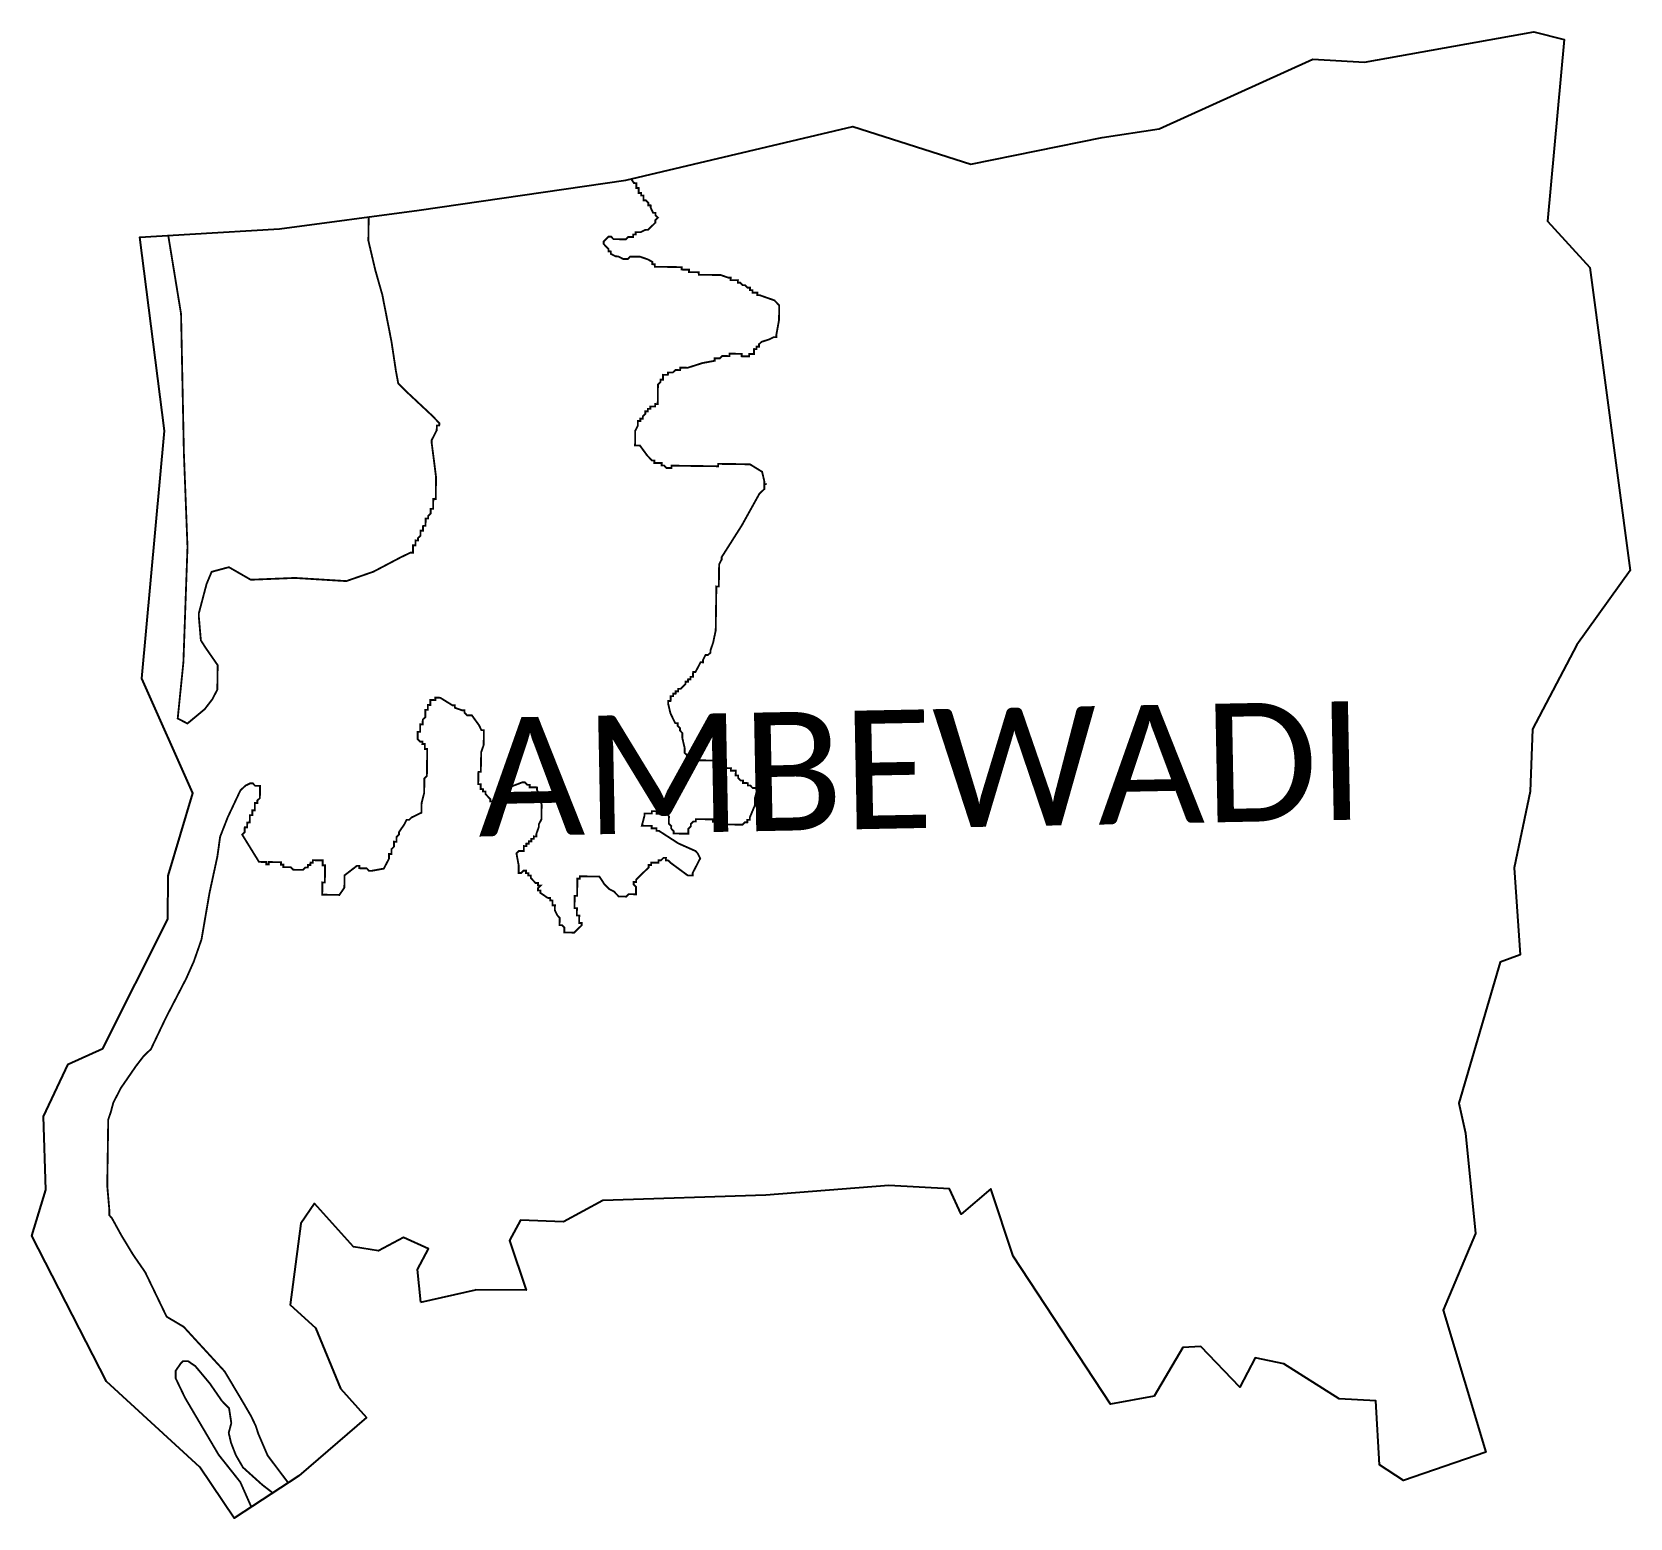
# Model space of a CAD drawing. Header units: metres. Extents: x 260774 to 263356, y 2215208 to 2217608.
import ezdxf

# ---------------------------------------------------------------- set-up
doc = ezdxf.new("R2010")
doc.units = ezdxf.units.M
for name, color, linetype in [('HAZARDS LINE', 1, 'Continuous'), ('village', 3, 'Continuous'), ('VILLAGE NAME', 250, 'Continuous')]:
    doc.layers.add(name, color=color, linetype=linetype)
doc.styles.get("Standard").update_dxf_attribs({"font": 'simplex.shx'})

msp = doc.modelspace()

# ---------------------------------------------------------------- linework, layer by layer
at = {"color": 3, "flags": 128}
msp.add_lwpolyline([(261402.5, 2215557), (261490.5, 2215577)], dxfattribs=at)
at = {"layer": 'HAZARDS LINE', "lineweight": 18, "const_width": 2.97}
for points in [[(261188.2, 2215265.2), (261182, 2215273.3), (261154.8, 2215309.4), (261139.5, 2215345.2), (261135.7, 2215357.2), (261128, 2215373.1), (261116.4, 2215393.1), (261085.5, 2215445), (261019.2, 2215517.2), (260991.7, 2215533.5), (260980.2, 2215557.4), (260964.8, 2215589.3), (260957.1, 2215605.3), (260937.7, 2215633.3), (260918.4, 2215665.2), (260903, 2215693.2), (260899.1, 2215697.2), (260899.2, 2215705.1), (260895.8, 2215744.8), (260896, 2215760.6), (260896.5, 2215792.3), (260897.1, 2215835.8), (260897.3, 2215847.7), (260897.3, 2215851.7), (260901.4, 2215863.5), (260905.6, 2215879.3), (260913.8, 2215895), (260917.8, 2215902.8), (260942.1, 2215938.1), (260954.2, 2215953.8), (260962.2, 2215961.6), (260966.3, 2215965.5), (260990.7, 2216016.6), (261023.3, 2216079.5), (261035.6, 2216107.1), (261048, 2216142.6), (261060.9, 2216217.6), (261073.7, 2216276.8), (261078.1, 2216308.5), (261090.4, 2216340), (261110.8, 2216383.2), (261118.9, 2216391), (261126.8, 2216394.9), (261130.8, 2216394.8), (261134.7, 2216390.8), (261138.7, 2216390.8), (261142.6, 2216390.7), (261142.5, 2216382.8), (261142.4, 2216378.8), (261142.4, 2216374.9), (261142.3, 2216370.9), (261138.3, 2216367), (261138.3, 2216363), (261134.3, 2216363.1), (261134.2, 2216355.2), (261134.1, 2216351.2), (261130.2, 2216351.3), (261130.1, 2216347.3), (261130.1, 2216343.4), (261126.1, 2216343.4), (261126, 2216339.4), (261126, 2216335.5), (261125.9, 2216331.5), (261122, 2216331.6), (261121.9, 2216327.6), (261121.9, 2216323.7), (261117.9, 2216323.7), (261117.8, 2216319.8), (261117.8, 2216315.8), (261113.8, 2216311.9), (261140.9, 2216268), (261148.8, 2216267.8), (261152.7, 2216267.8), (261152.7, 2216263.8), (261156.6, 2216263.8), (261156.7, 2216267.7), (261160.7, 2216267.7), (261164.6, 2216267.6), (261168.6, 2216267.6), (261172.5, 2216267.5), (261176.5, 2216267.4), (261176.4, 2216263.5), (261180.4, 2216263.4), (261180.3, 2216259.5), (261184.3, 2216259.4), (261188.3, 2216259.4), (261192.2, 2216259.3), (261196.1, 2216255.3), (261200.1, 2216255.2), (261204, 2216255.2), (261208, 2216255.1), (261211.9, 2216255.1), (261216, 2216259), (261219.9, 2216258.9), (261220, 2216262.9), (261223.9, 2216262.8), (261224, 2216266.8), (261228, 2216266.7), (261228, 2216270.7), (261232, 2216270.6), (261235.9, 2216270.5), (261239.9, 2216270.5), (261243.8, 2216270.4), (261243.8, 2216266.5), (261243.7, 2216262.5), (261247.7, 2216262.5), (261247.6, 2216258.5), (261247.6, 2216254.5), (261247.5, 2216250.6), (261247.5, 2216246.6), (261247.4, 2216242.7), (261247.3, 2216238.7), (261247.3, 2216234.7), (261243.3, 2216234.8), (261243.3, 2216230.8), (261243.1, 2216219), (261243, 2216215), (261247, 2216214.9), (261251, 2216214.9), (261254.9, 2216214.8), (261258.9, 2216214.8), (261262.8, 2216214.7), (261266.8, 2216214.7), (261270.8, 2216214.6), (261278.8, 2216226.4), (261278.9, 2216230.3), (261279, 2216234.3), (261279, 2216238.2), (261279.1, 2216242.2), (261279.1, 2216246.2), (261299.2, 2216261.7), (261303.1, 2216261.7), (261303.1, 2216257.7), (261307, 2216257.6), (261314.9, 2216257.5), (261318.8, 2216253.5), (261322.8, 2216253.5), (261342.6, 2216257.1), (261350.8, 2216272.9), (261350.8, 2216276.8), (261350.9, 2216280.8), (261354.9, 2216280.7), (261354.9, 2216284.7), (261355, 2216288.6), (261359, 2216292.5), (261359, 2216296.5), (261359.1, 2216300.5), (261363.1, 2216300.4), (261363.1, 2216304.4), (261363.2, 2216308.3), (261367.2, 2216312.2), (261367.2, 2216316.2), (261375.3, 2216328), (261379.4, 2216335.8), (261383.4, 2216335.8), (261387.4, 2216339.7), (261403.3, 2216347.4), (261403.4, 2216351.3), (261403.4, 2216355.3), (261403.5, 2216359.2), (261403.6, 2216363.2), (261407.7, 2216379), (261408, 2216394.8), (261408, 2216398.8), (261408.1, 2216402.7), (261412.1, 2216406.6), (261412.2, 2216410.6), (261412.2, 2216414.6), (261412.3, 2216418.5), (261412.3, 2216422.5), (261412.4, 2216426.4), (261412.4, 2216430.4), (261412.5, 2216434.3), (261412.6, 2216438.3), (261412.6, 2216442.3), (261412.7, 2216446.2), (261412.7, 2216450.2), (261408.8, 2216450.2), (261408.8, 2216454.2), (261408.9, 2216458.2), (261404.9, 2216458.2), (261405, 2216462.2), (261401, 2216462.2), (261397.1, 2216466.3), (261397.2, 2216470.2), (261397.2, 2216474.2), (261397.3, 2216478.1), (261401.2, 2216478.1), (261401.3, 2216482), (261401.4, 2216486), (261401.4, 2216490), (261405.4, 2216489.9), (261405.4, 2216493.9), (261405.5, 2216497.8), (261409.5, 2216501.7), (261409.6, 2216505.7), (261409.6, 2216509.6), (261409.7, 2216513.6), (261413.6, 2216513.5), (261413.7, 2216517.5), (261413.7, 2216521.5), (261417.7, 2216521.4), (261417.8, 2216525.4), (261417.8, 2216529.3), (261421.8, 2216529.3), (261425.7, 2216529.2), (261425.8, 2216533.2), (261429.8, 2216533.1), (261433.7, 2216533), (261453.3, 2216520.9), (261457.3, 2216520.8), (261457.2, 2216516.9), (261469.1, 2216512.7), (261473, 2216512.7), (261473, 2216508.7), (261476.9, 2216504.7), (261480.8, 2216504.7), (261484.8, 2216504.6), (261496.4, 2216488.6), (261500.3, 2216480.6), (261504.2, 2216480.6), (261504.2, 2216476.6), (261504.1, 2216472.6), (261504.1, 2216468.7), (261504, 2216464.7), (261503.9, 2216456.8), (261499.8, 2216445), (261499.7, 2216441), (261499.7, 2216437.1), (261499.6, 2216433.1), (261499.5, 2216429.1), (261499.5, 2216425.2), (261499.4, 2216421.2), (261499.4, 2216417.3), (261499.3, 2216413.3), (261495.4, 2216413.4), (261495.3, 2216409.4), (261495.2, 2216405.4), (261495.2, 2216401.5), (261495.1, 2216397.5), (261495.1, 2216393.6), (261499, 2216393.5), (261499, 2216389.5), (261498.9, 2216385.6), (261502.9, 2216385.5), (261502.8, 2216381.6), (261506.8, 2216381.5), (261506.7, 2216377.6), (261510.6, 2216373.5), (261514.5, 2216369.5), (261514.5, 2216365.6), (261518.4, 2216365.5), (261518.4, 2216361.5), (261522.3, 2216361.5), (261526.3, 2216361.4), (261530.2, 2216361.4), (261534.2, 2216361.3), (261534.3, 2216365.3), (261538.2, 2216365.2), (261538.3, 2216369.2), (261542.2, 2216369.1), (261542.3, 2216373.1), (261542.3, 2216377), (261542.4, 2216381), (261542.5, 2216385), (261546.4, 2216384.9), (261546.5, 2216388.9), (261566.4, 2216396.5), (261570.3, 2216396.4), (261574.2, 2216392.4), (261578.2, 2216392.4), (261578.1, 2216388.4), (261582.1, 2216388.4), (261586.1, 2216388.3), (261590, 2216388.2), (261590, 2216384.3), (261593.8, 2216376.3), (261597.5, 2216360.4), (261597.4, 2216352.5), (261597.3, 2216340.6), (261597.2, 2216336.7), (261593.1, 2216328.8), (261593.1, 2216324.8), (261588.9, 2216313), (261588.9, 2216309), (261584.9, 2216309.1), (261584.9, 2216305.1), (261580.9, 2216305.2), (261580.9, 2216301.2), (261576.9, 2216301.3), (261576.8, 2216297.3), (261572.9, 2216297.4), (261572.8, 2216293.4), (261568.9, 2216293.5), (261568.8, 2216289.5), (261568.8, 2216285.6), (261564.8, 2216285.6), (261560.8, 2216285.7), (261556.8, 2216281.8), (261560.5, 2216261.9), (261560.4, 2216258), (261560.4, 2216254), (261560.3, 2216250.1), (261564.3, 2216250), (261568.3, 2216253.9), (261572.3, 2216253.8), (261572.2, 2216249.9), (261576.2, 2216249.8), (261576.1, 2216245.9), (261580.1, 2216245.8), (261580, 2216241.9), (261587.8, 2216233.8), (261591.8, 2216233.8), (261591.7, 2216229.8), (261595.7, 2216229.7), (261591.7, 2216225.8), (261591.6, 2216221.9), (261595.6, 2216221.8), (261595.5, 2216217.9), (261607.3, 2216209.8), (261611.2, 2216209.7), (261611.2, 2216205.8), (261615.1, 2216205.7), (261615.1, 2216201.7), (261615, 2216197.8), (261619, 2216197.7), (261618.9, 2216193.8), (261618.9, 2216189.8), (261622.7, 2216181.8), (261626.6, 2216177.8), (261626.5, 2216173.9), (261626.5, 2216169.9), (261626.4, 2216165.9), (261630.4, 2216165.9), (261634.3, 2216161.9), (261634.2, 2216157.9), (261634.2, 2216153.9), (261638.1, 2216153.9), (261642.1, 2216153.8), (261646.1, 2216153.8), (261650, 2216153.7), (261662.1, 2216165.4), (261662.1, 2216169.4), (261658.2, 2216169.4), (261658.2, 2216173.4), (261658.3, 2216181.3), (261654.4, 2216181.4), (261654.4, 2216185.3), (261654.5, 2216189.3), (261654.5, 2216193.3), (261650.6, 2216193.3), (261650.6, 2216197.3), (261650.8, 2216205.2), (261650.8, 2216209.2), (261650.9, 2216213.1), (261654.8, 2216213.1), (261654.9, 2216217), (261654.9, 2216221), (261655, 2216224.9), (261655.1, 2216228.9), (261655.1, 2216232.9), (261655.2, 2216236.8), (261655.2, 2216240.8), (261659.2, 2216240.7), (261659.2, 2216244.7), (261663.2, 2216244.6), (261667.2, 2216244.6), (261671.1, 2216244.5), (261675.1, 2216244.4), (261679, 2216244.4), (261683, 2216244.3), (261686.9, 2216244.3), (261690.9, 2216244.2), (261698.7, 2216232.2), (261706.5, 2216224.2), (261714.3, 2216220.1), (261718.2, 2216216.1), (261722.1, 2216212.1), (261726.1, 2216212), (261730, 2216212), (261734, 2216211.9), (261738, 2216215.8), (261742, 2216215.8), (261745.9, 2216215.7), (261749.9, 2216215.7), (261749.9, 2216219.6), (261750, 2216223.6), (261750.1, 2216227.5), (261746.2, 2216231.5), (261746.2, 2216235.5), (261750.2, 2216235.5), (261750.2, 2216239.4), (261766.3, 2216255), (261770.3, 2216258.9), (261770.4, 2216262.9), (261774.3, 2216262.8), (261774.4, 2216266.8), (261778.3, 2216266.7), (261782.3, 2216266.7), (261786.3, 2216266.6), (261786.3, 2216270.6), (261790.3, 2216270.5), (261794.3, 2216274.4), (261798.3, 2216274.4), (261798.2, 2216270.4), (261802.2, 2216270.3), (261806.1, 2216266.3), (261833.5, 2216246.1), (261841.4, 2216246), (261841.5, 2216250), (261849.6, 2216265.7), (261853.7, 2216273.6), (261849.8, 2216281.5), (261845.9, 2216285.6), (261818.4, 2216297.8), (261787, 2216318.1), (261783, 2216318.1), (261783.1, 2216322.1), (261779.1, 2216322.2), (261775.2, 2216322.2), (261775.2, 2216326.2), (261771.3, 2216326.2), (261767.3, 2216326.3), (261763.4, 2216326.3), (261759.4, 2216326.4), (261763.6, 2216342.2), (261763.6, 2216346.1), (261767.6, 2216346.1), (261771.6, 2216346), (261775.5, 2216346), (261775.6, 2216349.9), (261779.5, 2216349.9), (261783.5, 2216349.8), (261783.4, 2216345.9), (261787.4, 2216345.8), (261787.5, 2216349.8), (261791.4, 2216349.7), (261791.5, 2216353.7), (261795.4, 2216353.6), (261795.4, 2216349.7), (261799.3, 2216349.6), (261799.3, 2216345.6), (261803.2, 2216341.6), (261803.1, 2216337.7), (261803.1, 2216333.7), (261803, 2216329.7), (261806.9, 2216325.7), (261806.8, 2216321.8), (261810.8, 2216317.7), (261810.7, 2216313.8), (261814.7, 2216313.7), (261818.6, 2216313.7), (261822.6, 2216313.6), (261826.5, 2216313.6), (261830.5, 2216313.5), (261834.4, 2216313.4), (261834.5, 2216317.4), (261834.6, 2216321.4), (261838.6, 2216325.3), (261838.6, 2216329.2), (261842.6, 2216333.1), (261846.6, 2216333.1), (261846.7, 2216337), (261850.6, 2216337), (261854.6, 2216336.9), (261858.5, 2216336.9), (261862.5, 2216336.8), (261870.4, 2216336.7), (261874.4, 2216336.6), (261874.3, 2216332.7), (261878.3, 2216332.6), (261882.2, 2216332.6), (261886.2, 2216332.5), (261890.2, 2216332.5), (261890.1, 2216328.5), (261894.1, 2216328.4), (261898, 2216328.4), (261902, 2216328.3), (261905.9, 2216328.3), (261909.9, 2216328.2), (261913.9, 2216328.2), (261917.8, 2216328.1), (261921.8, 2216328), (261925.8, 2216331.9), (261929.7, 2216331.9), (261929.8, 2216335.8), (261933.8, 2216335.8), (261933.8, 2216339.7), (261942, 2216359.4), (261942.2, 2216371.3), (261946.4, 2216387.1), (261938.5, 2216387.2), (261934.6, 2216391.2), (261930.6, 2216391.3), (261930.7, 2216395.2), (261926.7, 2216395.3), (261922.7, 2216395.3), (261922.8, 2216399.3), (261918.8, 2216399.4), (261914.9, 2216403.4), (261915, 2216407.3), (261911, 2216407.4), (261911.1, 2216411.4), (261911.1, 2216415.3), (261907.2, 2216415.4), (261903.2, 2216415.4), (261903.3, 2216419.4), (261899.3, 2216419.4), (261895.4, 2216419.5), (261895.4, 2216423.5), (261891.5, 2216423.5), (261887.6, 2216427.5), (261883.6, 2216427.6), (261879.6, 2216427.6), (261875.7, 2216431.7), (261871.8, 2216431.7), (261867.8, 2216431.8), (261863.9, 2216431.8), (261859.9, 2216431.9), (261855.9, 2216431.9), (261852, 2216432), (261848, 2216432.1), (261844.1, 2216432.1), (261840.1, 2216432.2), (261836.2, 2216436.2), (261832.2, 2216436.2), (261832.3, 2216440.2), (261828.4, 2216444.2), (261828.5, 2216448.2), (261828.5, 2216452.1), (261824.8, 2216468), (261824.8, 2216472), (261824.9, 2216476), (261821, 2216480), (261821.1, 2216483.9), (261817.2, 2216487.9), (261817.2, 2216491.9), (261813.3, 2216492), (261805.6, 2216507.9), (261801.8, 2216523.8), (261801.9, 2216527.8), (261805.8, 2216527.7), (261805.9, 2216531.7), (261806, 2216535.6), (261809.9, 2216535.6), (261810, 2216539.5), (261813.9, 2216539.5), (261814, 2216543.4), (261817.9, 2216543.4), (261818, 2216547.3), (261822, 2216547.3), (261826, 2216551.2), (261830, 2216555.1), (261830.1, 2216559), (261834, 2216559), (261834.1, 2216562.9), (261838, 2216562.9), (261838.1, 2216566.9), (261842, 2216566.8), (261842.1, 2216570.8), (261842.2, 2216574.7), (261846.1, 2216574.7), (261850.2, 2216582.5), (261854.3, 2216590.4), (261858.2, 2216590.3), (261858.3, 2216594.3), (261862.3, 2216602.1), (261866.3, 2216602.1), (261870.3, 2216606), (261870.4, 2216610), (261874.5, 2216621.8), (261878.7, 2216641.5), (261878.8, 2216645.5), (261878.9, 2216653.4), (261879, 2216657.4), (261879, 2216661.3), (261879.1, 2216665.3), (261879.3, 2216677.1), (261879.3, 2216681.1), (261879.5, 2216693), (261879.5, 2216696.9), (261879.6, 2216700.9), (261879.7, 2216708.8), (261879.8, 2216712.8), (261883.7, 2216712.7), (261884, 2216728.6), (261884, 2216732.5), (261884.1, 2216736.5), (261884.1, 2216740.4), (261884.2, 2216744.4), (261884.2, 2216748.4), (261888.3, 2216756.2), (261888.4, 2216760.2), (261920.8, 2216811.2), (261949.2, 2216862.3), (261957.3, 2216870.1), (261957.3, 2216874), (261957.4, 2216878), (261961.3, 2216877.9), (261957.4, 2216878), (261957.4, 2216882), (261953.7, 2216897.9), (261934.1, 2216910), (261918.2, 2216910.2), (261914.3, 2216910.3), (261910.3, 2216910.4), (261906.4, 2216910.4), (261902.4, 2216910.5), (261898.4, 2216910.5), (261894.5, 2216910.6), (261890.5, 2216910.6), (261886.6, 2216910.7), (261882.6, 2216910.8), (261882.6, 2216906.8), (261878.6, 2216906.9), (261866.7, 2216907), (261843, 2216907.4), (261839, 2216907.4), (261835, 2216907.5), (261831.1, 2216907.5), (261827.1, 2216907.6), (261823.2, 2216907.6), (261819.2, 2216907.7), (261815.3, 2216907.8), (261811.3, 2216907.8), (261807.3, 2216907.9), (261807.3, 2216903.9), (261803.3, 2216904), (261799.4, 2216904), (261795.5, 2216908), (261791.5, 2216908.1), (261791.6, 2216912.1), (261787.6, 2216912.1), (261783.6, 2216912.2), (261779.7, 2216912.2), (261779.7, 2216916.2), (261775.8, 2216916.2), (261768, 2216924.3), (261756.3, 2216940.3), (261752.4, 2216940.3), (261748.4, 2216940.4), (261748.5, 2216944.4), (261748.5, 2216948.3), (261748.6, 2216952.3), (261748.6, 2216956.2), (261748.7, 2216960.2), (261748.7, 2216964.2), (261752.8, 2216972), (261752.9, 2216976), (261752.9, 2216979.9), (261756.9, 2216979.9), (261757, 2216983.8), (261760.9, 2216983.8), (261761, 2216987.7), (261765, 2216991.6), (261765, 2216995.6), (261769, 2216995.6), (261769.1, 2216999.5), (261773, 2216999.5), (261773.1, 2217003.4), (261777, 2217003.4), (261781, 2217003.3), (261781, 2217007.3), (261785, 2217007.2), (261785.1, 2217011.2), (261785.1, 2217015.1), (261785.2, 2217019.1), (261785.2, 2217023), (261785.3, 2217027), (261785.3, 2217031), (261785.4, 2217034.9), (261785.5, 2217038.9), (261789.5, 2217042.8), (261789.5, 2217046.7), (261793.5, 2217046.7), (261793.5, 2217050.6), (261793.6, 2217054.6), (261797.6, 2217054.5), (261801.5, 2217054.5), (261801.6, 2217058.4), (261805.5, 2217058.4), (261809.5, 2217058.3), (261813.5, 2217062.2), (261817.5, 2217062.2), (261821.4, 2217062.1), (261821.5, 2217066.1), (261825.4, 2217066), (261829.4, 2217066), (261833.4, 2217065.9), (261857.2, 2217073.5), (261877.1, 2217077.2), (261877.1, 2217081.1), (261881.1, 2217081.1), (261885.1, 2217081), (261889.1, 2217084.9), (261897, 2217084.8), (261900.9, 2217084.7), (261901, 2217088.7), (261905, 2217088.6), (261908.9, 2217088.6), (261912.9, 2217088.5), (261916.8, 2217088.5), (261920.8, 2217088.4), (261920.7, 2217084.5), (261924.7, 2217084.4), (261928.7, 2217084.3), (261932.6, 2217084.3), (261932.7, 2217088.3), (261936.6, 2217088.2), (261940.6, 2217088.1), (261940.6, 2217092.1), (261940.7, 2217096.1), (261944.7, 2217096), (261944.7, 2217100), (261948.7, 2217099.9), (261948.7, 2217103.9), (261952.8, 2217107.8), (261964.7, 2217111.6), (261972.7, 2217115.4), (261976.6, 2217115.3), (261976.7, 2217119.3), (261981, 2217143), (261981.2, 2217158.8), (261981.3, 2217166.8), (261977.4, 2217170.8), (261973.5, 2217174.8), (261961.7, 2217178.9), (261949.9, 2217183.1), (261945.9, 2217183.1), (261946, 2217187.1), (261942, 2217187.1), (261938.1, 2217187.2), (261938.1, 2217191.1), (261934.1, 2217191.2), (261934.2, 2217195.2), (261930.2, 2217195.2), (261926.3, 2217199.2), (261922.4, 2217199.3), (261918.5, 2217203.3), (261914.5, 2217203.4), (261914.6, 2217207.3), (261910.6, 2217207.4), (261906.7, 2217207.4), (261902.7, 2217207.5), (261902.8, 2217211.4), (261898.8, 2217211.5), (261887, 2217215.6), (261883, 2217215.7), (261879.1, 2217215.7), (261875.1, 2217215.8), (261871.1, 2217215.9), (261867.2, 2217215.9), (261863.2, 2217216), (261859.3, 2217216), (261855.3, 2217216.1), (261851.4, 2217216.1), (261851.4, 2217220.1), (261847.5, 2217220.2), (261843.5, 2217220.2), (261839.5, 2217220.3), (261835.6, 2217220.3), (261835.6, 2217224.3), (261831.7, 2217224.3), (261827.7, 2217224.4), (261823.8, 2217224.5), (261823.8, 2217228.4), (261819.9, 2217228.5), (261815.9, 2217228.5), (261811.9, 2217228.6), (261808, 2217228.6), (261804, 2217228.7), (261800.1, 2217228.8), (261796.1, 2217228.8), (261792.1, 2217228.9), (261788.2, 2217228.9), (261784.2, 2217229), (261780.3, 2217229), (261780.3, 2217233), (261776.4, 2217233.1), (261776.4, 2217237), (261768.6, 2217241.1), (261756.7, 2217245.2), (261748.8, 2217245.3), (261740.9, 2217245.5), (261736.9, 2217241.5), (261729, 2217241.7), (261721.1, 2217245.7), (261717.2, 2217245.8), (261709.3, 2217249.9), (261709.3, 2217253.8), (261705.4, 2217253.9), (261705.4, 2217257.8), (261701.5, 2217261.9), (261697.6, 2217265.9), (261697.7, 2217269.8), (261701.7, 2217273.7), (261705.7, 2217277.6), (261709.7, 2217277.6), (261713.6, 2217273.6), (261717.5, 2217273.5), (261721.5, 2217273.5), (261725.5, 2217273.4), (261729.4, 2217273.3), (261733.4, 2217273.3), (261737.4, 2217277.2), (261741.4, 2217277.1), (261745.3, 2217277.1), (261745.4, 2217281), (261749.3, 2217281), (261749.4, 2217284.9), (261753.3, 2217284.9), (261757.3, 2217284.8), (261765.3, 2217288.7), (261769.2, 2217288.6), (261777.3, 2217296.4), (261781.3, 2217300.3), (261781.3, 2217304.3), (261785.4, 2217308.2), (261781.5, 2217312.2), (261781.5, 2217316.2), (261777.6, 2217316.2), (261773.7, 2217324.2), (261773.8, 2217328.1), (261769.8, 2217328.2), (261769.9, 2217332.2), (261766, 2217336.2), (261762, 2217336.2), (261762.1, 2217340.2), (261762.1, 2217344.2), (261758.2, 2217344.2), (261758.2, 2217348.2), (261754.3, 2217348.2), (261754.3, 2217352.2), (261754.4, 2217356.1), (261750.4, 2217356.2), (261750.5, 2217360.2), (261750.5, 2217364.1), (261746.6, 2217364.2), (261742.1, 2217371.1)], [(261128.5, 2215226.3), (261110.7, 2215266.4), (261075.7, 2215310.5), (261021.5, 2215402.4), (261010, 2215426.3), (261006.2, 2215434.3), (261006.3, 2215446.1), (261014.4, 2215457.9), (261018.4, 2215461.8), (261026.3, 2215461.7), (261038.1, 2215453.6), (261061.5, 2215425.6), (261080.9, 2215397.6), (261092.6, 2215385.5), (261096.2, 2215361.7), (261092, 2215345.9), (261095.7, 2215330), (261103.4, 2215310.1), (261115, 2215290.1), (261146.2, 2215262), (261163.2, 2215248.9)]]:
    msp.add_lwpolyline(points, dxfattribs=at)
at = {"layer": 'HAZARDS LINE', "lineweight": 18}
msp.add_lwpolyline([(261318.1, 2217309.5, 2.97, 2.97, 0), (261318.1, 2217307, 2.97, 2.97, 0), (261317.6, 2217271.3, 2.97, 2.97, 0), (261328.8, 2217223.6, 2.97, 2.97, 0), (261340.1, 2217183.9, 2.97, 2.97, 0), (261354.9, 2217108.4, 2.97, 2.97, 0), (261362.1, 2217060.8, 2.97, 2.97, 0), (261365.8, 2217040.9, 2.97, 2.97, 0), (261377.5, 2217028.9, 2.97, 2.97, 0), (261420.5, 2216988.7, 2.97, 2.97, 0), (261428.3, 2216980.6, 2.97, 2.97, 0), (261432.2, 2216976.6, 2.97, 2.97, 0), (261432.1, 2216972.7, 2.97, 2.97, 0), (261428.1, 2216972.7, 2.97, 2.97, 0), (261428.1, 2216968.8, 2.97, 2.97, 0), (261428, 2216964.8, 2.97, 2.97, 0), (261419.9, 2216949.1, 2.97, 2.97, 0), (261419.8, 2216945.1, 2.97, 2.97, 0), (261423.4, 2216917.3, 2.97, 2.97, 0), (261426.9, 2216889.6, 2.97, 2.97, 0), (261426.9, 2216885.6, 2.97, 2.97, 0), (261426.8, 2216881.7, 2.97, 2.97, 0), (261426.7, 2216873.7, 2.97, 2.97, 0), (261426.7, 2216869.8, 2.97, 2.97, 0), (261426.6, 2216865.8, 2.97, 2.97, 0), (261426.5, 2216857.9, 2.97, 2.97, 0), (261426.4, 2216853.9, 2.97, 2.97, 0), (261422.5, 2216854, 2.97, 2.97, 0), (261422.4, 2216850, 2.97, 2.97, 0), (261422.4, 2216846.1, 2.97, 2.97, 0), (261422.3, 2216842.1, 2.97, 2.97, 0), (261422.3, 2216838.2, 2.97, 2.97, 0), (261418.3, 2216838.2, 2.97, 2.97, 0), (261418.2, 2216834.3, 2.97, 2.97, 0), (261418.2, 2216830.3, 2.97, 2.97, 0), (261414.2, 2216826.4, 2.97, 2.97, 0), (261414.1, 2216822.4, 2.97, 2.97, 0), (261410.1, 2216822.5, 2.97, 2.97, 0), (261410.1, 2216818.5, 2.97, 2.97, 0), (261410, 2216814.6, 2.97, 2.97, 0), (261410, 2216810.6, 2.97, 2.97, 0), (261406, 2216810.7, 2.97, 2.97, 0), (261405.9, 2216802.7, 2.97, 2.97, 0), (261401.9, 2216802.8, 2.97, 2.97, 0), (261401.9, 2216798.8, 2.97, 2.97, 0), (261401.8, 2216794.9, 2.97, 2.97, 0), (261397.8, 2216791, 2.97, 2.97, 0), (261397.8, 2216787, 2.97, 2.97, 0), (261393.8, 2216787.1, 2.97, 2.97, 0), (261393.7, 2216783.1, 2.97, 2.97, 0), (261393.7, 2216779.2, 2.97, 2.97, 0), (261389.7, 2216779.2, 2.97, 2.97, 0), (261389.7, 2216775.3, 2.97, 2.97, 0), (261389.6, 2216771.3, 2.97, 2.97, 0), (261389.6, 2216767.3, 2.97, 2.97, 0), (261385.6, 2216767.4, 2.97, 2.97, 0), (261369.7, 2216759.7, 2.97, 2.97, 0), (261325.8, 2216736.6, 2.97, 2.97, 0), (261282, 2216721.4, 2.97, 2.97, 0), (261198.9, 2216726.5, 2.97, 2.97, 0), (261127.6, 2216723.6, 2.97, 2.97, 0), (261092.3, 2216743.9, 2.97, 2.97, 0), (261064.4, 2216736.4, 2.97, 2.97, 0), (261056.2, 2216716.7, 2.97, 2.97, 0), (261043.7, 2216669.3, 2.97, 2.97, 0), (261043.6, 2216665.4, 2.97, 2.97, 0), (261047, 2216625.7, 2.97, 2.97, 0), (261054.7, 2216613.7, 2.97, 2.97, 0), (261074.1, 2216585.7, 2.97, 2.97, 0), (261073.9, 2216565.9, 2.97, 2.97, 0), (261073.6, 2216546.1, 2.97, 2.97, 0), (261065.4, 2216530.4, 2.97, 2.97, 0), (261053.3, 2216514.7, 2.97, 2.97, 0), (261025.3, 2216491.4, 2.97, 2.97, 0), (261009.6, 2216499.5, 2.97, 2.97, 0), (261018.8, 2216590.5, 2.97, 2.97, 0), (261025.4, 2216776.5, 2.97, 2.97, 0), (261019.6, 2216927.1, 2.97, 2.97, 0), (261015, 2217152.9, 2.97, 2.97, 0), (260994.3, 2217279.6, 2.97, 2.97, 0)], format="xyseb", dxfattribs=at)
at = {"layer": 'village', "color": 3, "true_color": 0x00ff00}
for points in [[(261402.5, 2215557, 0), (261397.1, 2215609.6, 0), (261414.5, 2215643.3, 0), (261374.2, 2215661.3, 0), (261334.1, 2215640, 0), (261293.4, 2215646.3, 0), (261230.7, 2215716.4, 0), (261208.5, 2215684, 0), (261191.1, 2215552.9, 0), (261232.3, 2215515.5, 0), (261272.8, 2215417.7, 0), (261314.5, 2215370.8, 0), (261205.5, 2215276.5, 0), (261101, 2215208.4, 0), (261045.5, 2215290.6, 0), (260894.4, 2215428.7, 0), (260774.1, 2215664, 0), (260796.5, 2215738.4, 0), (260792.6, 2215857, 0), (260832.8, 2215941.4, 0), (260888.8, 2215966.8, 0), (260993.6, 2216175.2, 0), (260994.2, 2216245.2, 0), (261034.1, 2216378.7, 0), (260951.6, 2216564.1, 0), (260988.4, 2216963.9, 0), (260948.3, 2217276.7, 0), (261029.4, 2217281.8, 0), (261174.2, 2217290.4, 0), (261399.7, 2217320.3, 0), (261733.6, 2217369.1, 0), (262100.1, 2217455.5, 0), (262290.7, 2217394.5, 0), (262502.8, 2217437.6, 0), (262595, 2217451.5, 0), (262843.1, 2217564.3, 0), (262927, 2217559.4, 0), (263200.2, 2217608.2, 0), (263249.2, 2217596.2, 0), (263222.4, 2217302.5, 0), (263291, 2217228, 0), (263355.8, 2216738.4, 0)], [(263355.8, 2216738.4, 0), (263270, 2216618.3, 0), (263198.4, 2216482.1, 0), (263194.4, 2216381.4, 0), (263168.5, 2216258.3, 0), (263178.5, 2216118, 0), (263146, 2216106.1, 0), (263079.4, 2215878.5, 0), (263090, 2215829.7, 0), (263106.1, 2215667.7, 0), (263053.7, 2215544, 0), (263122.7, 2215314.7, 0), (262989.7, 2215269, 0), (262951.3, 2215294.2, 0), (262945.1, 2215397.7, 0), (262885.8, 2215401.1, 0), (262796.7, 2215457.3, 0), (262750, 2215467.1, 0), (262725.2, 2215419.8, 0), (262662.2, 2215485.1, 0), (262633.6, 2215483.9, 0), (262586.9, 2215405.3, 0), (262516.7, 2215392.4, 0), (262359.1, 2215631.1, 0), (262323.4, 2215739.8, 0), (262275.3, 2215698.8, 0), (262256.6, 2215739.8, 0), (262158.6, 2215745.4, 0), (261959.6, 2215729.5, 0), (261696.6, 2215721, 0), (261632.6, 2215686.9, 0), (261563.6, 2215689.4, 0), (261545.6, 2215656.4, 0), (261572.7, 2215576.3, 0), (261490.5, 2215577, 0)]]:
    msp.add_polyline3d(points, dxfattribs=at)

# ---------------------------------------------------------------- texts
at = {"layer": 'VILLAGE NAME', "insert": (261491.9, 2216500.3), "char_height": 191.456, "attachment_point": 1, "rotation": 1.1028}
msp.add_mtext_dynamic_manual_height_columns('{\\fCalibri|b0|i0|c0|p34;AMBEWADI}', width=161.46, gutter_width=957.3, heights=[0], dxfattribs=at)

doc.saveas('drawing.dxf')
